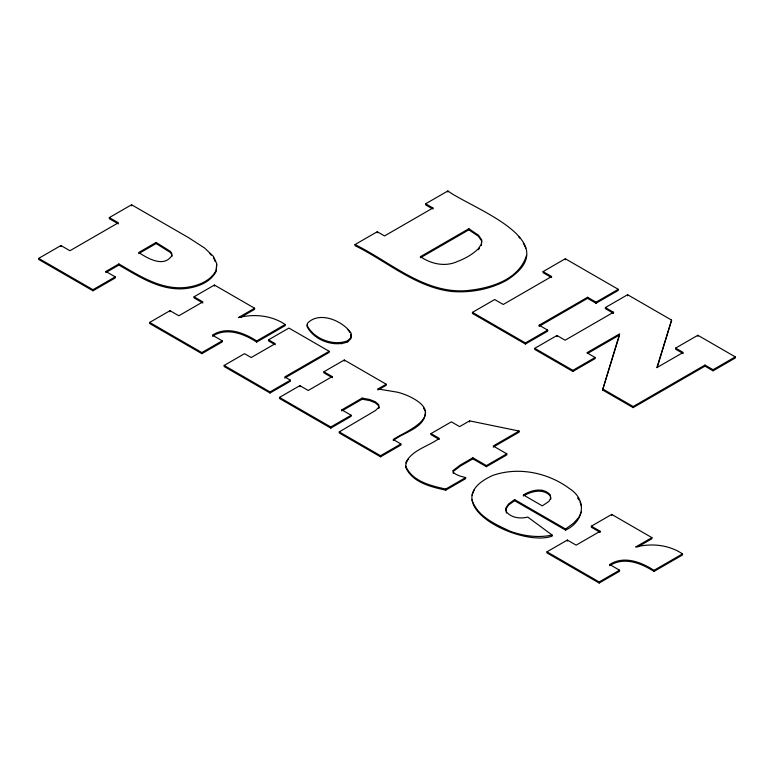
<?xml version="1.0" encoding="UTF-8"?>
<svg xmlns="http://www.w3.org/2000/svg" width="774" height="774" viewBox="0 0 774 774"><rect width="100%" height="100%" fill="white"/><g stroke="black" fill="none" stroke-linecap="round" stroke-linejoin="round"><path stroke-width="1.16" d="M351.086 334.281L350.961 338.567L347.681 341.876C333.439 347.41 313.934 340.144 307.094 326.56L307.404 324.48M216.72 264.689L216.217 271.297C210.325 282.771 196.673 287.483 184.512 288.683C160.179 290.724 139.03 276.599 118.886 265.047L106.86 271.993M481.351 245.387L481.738 241.033L478.419 236.283L468.851 229.82L421.482 257.171M683.161 353.554L675.615 349.19L675.615 348.097L697.848 335.268L735.3 356.891L735.3 357.985L713.067 370.814L704.988 366.15L633.151 407.627L602.578 389.98L619.597 333.875L586.886 352.76L595.1 357.501L595.1 358.604L572.866 371.433L534.747 349.422L534.747 348.329L556.98 335.5L565.126 340.202L613.521 312.251L613.521 313.344L605.384 308.642L605.384 307.549L627.608 294.72L671.609 320.117L657.203 367.602M602.578 389.98L619.597 334.968L587.911 353.273M671.609 320.117L656.855 367.64L683.161 352.46L675.615 348.097M526.533 255.362C518.764 280.759 488.462 288.847 464.845 290.763C423.097 292.911 390.154 261.815 355.024 244.565L355.024 245.668C386.652 261.148 415.193 287.019 451.29 291.45C470.273 293.036 489.719 289.515 506.506 280.391C568.271 241.14 471.56 208.448 447.885 190.955L425.652 203.785L425.652 204.878L431.892 208.487M472.034 495.118L474.23 489.729M581.516 511.672L578.739 517.525L573.437 523.311L565.591 529.029L565.591 530.122L514.584 500.681L514.584 499.578L565.591 529.029M171.896 255.478C164.098 267.978 147.776 258.497 138.71 252.508L156.135 242.446L170.222 251.279L171.741 253.311L171.896 256.571M406.098 463.016L408.333 459.108M478.332 249.789L479.541 248.028M453.225 470.408L460.307 465.01L472.856 457.763L486.411 465.59L506.776 453.825L506.776 454.928L486.411 466.683L472.856 458.856L460.307 466.103L453.225 471.501L453.225 470.408L453.341 473.359L453.341 472.266L455.702 474.22L459.824 476L465.648 477.577L465.648 478.671L445.747 490.155C431.041 486.914 412.165 482.483 405.74 467.244L406.098 461.923C412.852 449.675 428.515 446.298 439.274 438.374L430.992 433.595L430.992 434.688L439.274 439.468M347.681 340.773L350.961 337.474L351.086 333.188C342.882 320.775 319.111 310.597 307.404 323.387L307.094 325.467C313.934 339.041 333.439 346.317 347.681 340.773L347.681 341.876M341.798 410.946L341.798 409.852L362.164 398.097L369.691 399.49L375.187 401.677L378.534 404.463L378.854 407.192L375.448 410.539L339.264 431.902L339.264 432.995L380.527 456.815L400.884 445.06L400.884 443.966L393.211 439.526C403.128 432.569 440.058 419.14 419.305 402.441A57.489 33.195 0 0 0 397.846 392.273L377.983 388.954L377.983 390.048M514.584 499.578L508.499 504.029L505.799 508.16L506.496 511.972C511.72 518.087 520.428 518.899 527.8 517.08L552.104 535.047L552.104 536.14C520.109 547.653 431.863 502.79 492.883 475.381C518.474 466.538 547.808 472.556 569.354 488.481C587.466 499.965 584.322 521.279 565.591 530.122M514.584 500.681L508.499 505.122L505.799 509.253L506.496 513.065M523.398 494.954C531.167 490.087 543.232 487.059 550.217 494.77L550.769 498.04L548.853 501.465L542.293 505.867L523.398 494.954L523.398 496.047M105.864 272.564L105.864 271.471L115.21 276.869L115.21 277.963L92.977 290.801L38.7 259.464L38.7 258.371L60.933 245.532L69.941 250.737L118.345 222.786L109.337 217.591L109.337 218.684L118.345 223.889M109.337 217.591L131.57 204.752L188.517 237.628L204.559 247.99L213.421 256.407L216.72 263.595L216.217 270.203C210.325 281.678 196.673 286.39 184.512 287.589C160.179 289.631 139.03 275.505 118.886 263.953L105.864 271.471M138.71 253.601L156.135 243.539L170.222 252.372L171.741 254.404M38.7 258.371L92.977 289.708L115.21 276.869M240.414 317.534L254.607 309.339L254.607 308.246L238.382 317.611C254.153 313.673 271.49 315.299 285.19 324.509L285.19 325.602L256.678 342.06L256.678 340.966C243.897 332.646 226.55 325.97 212.415 335.152L222.235 340.812L222.235 341.914L201.869 353.67L149.663 323.522L149.663 322.429L170.019 310.674L178.833 315.763L202.865 301.889L194.061 296.8L194.061 297.893L202.865 302.982M194.061 296.8L214.417 285.045L254.607 308.246M355.024 244.565L377.257 231.736L384.533 235.935L432.937 207.993L432.937 209.086M149.663 322.429L201.869 352.576L222.235 340.812M256.678 340.966L285.19 324.509M284.784 378.022L329.182 352.393L329.182 351.299L284.784 376.928L290.395 380.169L290.395 381.263L270.029 393.018L224.17 366.537L224.17 365.444L244.526 353.689L251.202 357.54L275.244 343.666L268.559 339.815L268.559 340.908L275.244 344.759M268.559 339.815L288.925 328.06L329.182 351.299M420.446 256.668L468.851 228.727L478.419 235.19L481.738 239.94L481.351 244.294L478.332 248.696A66.467 38.371 0 0 1 457.502 261.486C445.156 267.146 431.263 264.069 420.446 256.668L420.446 257.761M224.17 365.444L270.029 391.925L290.395 380.169M341.798 409.852L351.144 415.241L351.144 416.344L330.788 428.099L279.511 398.494L279.511 397.401L299.877 385.646L308.216 390.464L332.259 376.59L332.259 377.683M331.214 377.073L323.909 372.865L323.909 371.772L344.275 360.007L386.197 384.214L386.197 385.307L379.018 389.457M543.087 271.587L565.32 258.758L618.262 289.321L618.262 290.414L596.038 303.253L587.553 298.358L539.149 326.299L539.149 325.206L547.634 330.101L547.634 331.195L525.401 344.033L472.459 313.46L472.459 312.367L494.692 299.538L503.235 304.472L551.639 276.521L543.087 271.587L543.087 272.68L551.639 277.614M377.983 388.954L386.197 384.214M342.824 410.355L362.164 399.191L369.691 400.584L375.187 402.77L378.534 405.557L378.854 408.285L378.854 407.192M279.511 397.401L330.788 427.006L351.144 415.241M539.149 325.206L587.553 297.264L596.038 302.16L618.262 289.321M472.459 312.367L525.401 342.94L547.634 330.101M393.211 440.619C403.225 432.279 425.574 428.08 425.342 411.855M339.264 431.902L380.527 455.722L400.884 443.966M430.992 433.595L451.358 421.84L459.64 426.619L469.586 420.872L519.122 431.05L519.122 432.144L493.222 447.101M534.747 348.329L572.866 370.34L595.1 357.501M519.122 431.05L493.222 446.008L506.776 453.825M405.74 466.151C412.165 481.389 431.041 485.82 445.747 489.062L465.648 477.577M602.578 388.877L633.151 406.534L704.988 365.057L713.067 369.72L735.3 356.891M651.911 537.63L635.686 546.995C651.456 543.058 668.794 544.683 682.494 553.894L682.494 554.987L653.982 571.444C641.201 563.124 623.854 556.438 609.719 565.63L609.719 564.527L619.539 570.196L619.539 571.289L599.173 583.045L546.966 552.907L546.966 551.814L567.323 540.059L576.137 545.148L600.169 531.264L600.169 532.357L591.355 527.268L591.355 526.175L611.721 514.42L651.911 537.63L651.911 538.723L637.718 546.918M546.966 551.814L599.173 581.951L619.539 570.196M653.982 571.444L653.982 570.351L682.494 553.894M212.415 336.245C226.55 327.063 243.897 333.739 256.678 342.06M609.719 564.527C623.854 555.345 641.201 562.03 653.982 570.351M524.666 495.244C532.309 491.016 543.658 488.491 550.217 495.873L550.769 499.133M552.104 535.047C538.24 538.085 523.727 536.024 510.463 531.39C495.718 524.443 477.394 516.664 471.985 499.811M425.652 203.785L432.937 207.993M605.384 307.549L613.521 312.251M323.909 371.772L332.259 376.59M591.355 526.175L600.169 531.264M518.59 236.67L520.225 238.44M209.88 253.533L211.292 255.12M577.568 498.021L578.942 499.946M347.865 329.531L349.79 332.375M423.601 408.121L425.207 410.917M523.359 243.162L525.865 248.096M213.421 257.5L215.307 261.602M579.987 501.891L581.39 505.857M713.067 369.72L713.067 370.814M704.988 365.057L704.988 366.15M697.848 335.268L697.848 336.361M633.151 406.534L633.151 407.627M627.608 294.72L627.608 295.813M611.721 514.42L611.721 515.513M599.173 581.951L599.173 583.045M596.038 302.16L596.038 303.253M587.553 297.264L587.553 298.358M572.866 370.34L572.866 371.433M567.323 540.059L567.323 541.152M565.32 258.758L565.32 259.851M556.98 335.5L556.98 336.593M542.158 490.213L542.158 491.306M525.401 342.94L525.401 344.033M486.411 465.59L486.411 466.683M472.856 457.763L472.856 458.856M469.586 420.872L469.586 421.965M468.851 228.727L468.851 229.82M447.885 190.955L447.885 192.049M445.747 489.062L445.747 490.155M380.527 455.722L380.527 456.815M378.534 404.463L378.534 405.557M377.257 231.736L377.257 232.829M362.164 398.097L362.164 399.191M344.275 360.007L344.275 361.11M341.682 342.776L341.682 343.869M330.788 427.006L330.788 428.099M299.877 385.646L299.877 386.739M270.029 391.925L270.029 393.018M214.417 285.045L214.417 286.138M201.869 352.576L201.869 353.67M170.019 310.674L170.019 311.767M156.135 242.446L156.135 243.539M131.57 204.752L131.57 205.845M118.886 263.953L118.886 265.047M92.977 289.708L92.977 290.801M60.933 245.532L60.933 246.625"/></g></svg>
